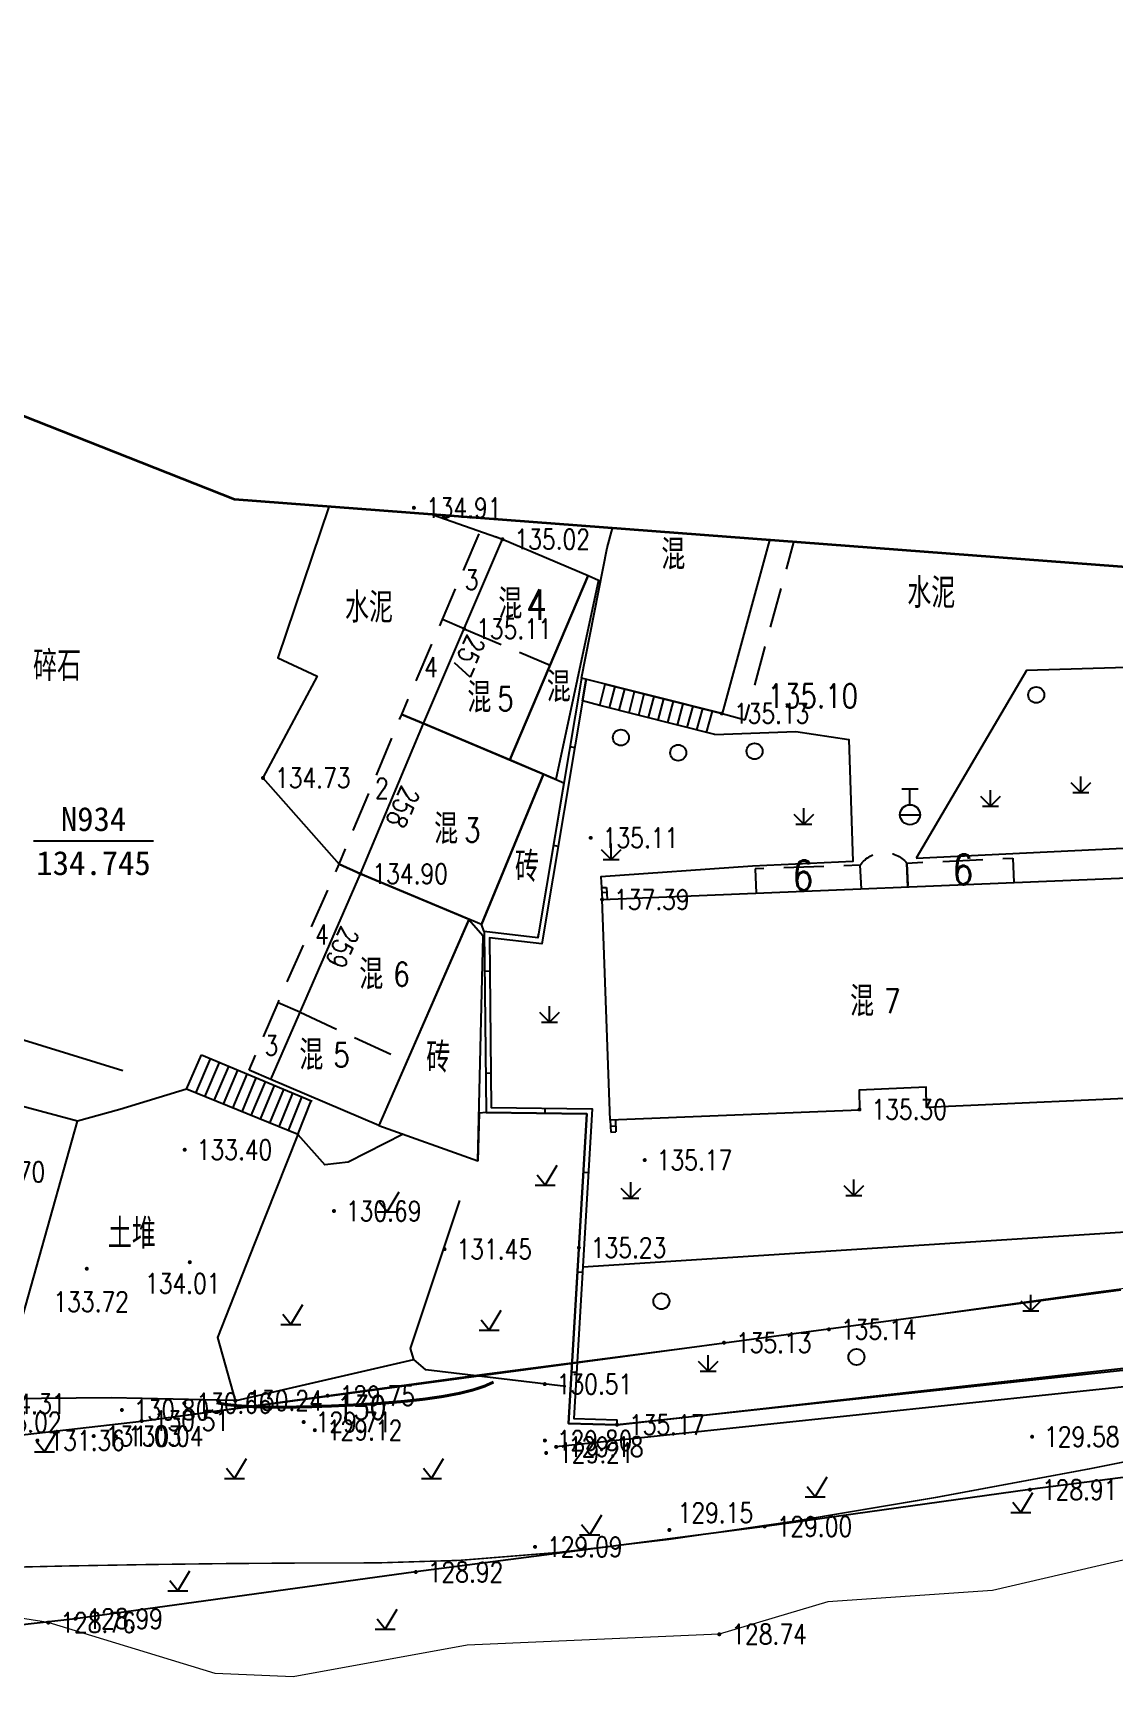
# Model space of a CAD drawing. Extents: x 529262 to 576451, y 2694391 to 2717535.
# Drawn here: x 566380.2 to 566434.2, y 2711306.5 to 2711389 of the extents above; entities that cross this region are included whole.
import ezdxf
from ezdxf.enums import TextEntityAlignment as Align

# ---------------------------------------------------------------- set-up
doc = ezdxf.new("R2010")
doc.units = 0
doc.linetypes.add('ACAD_ISO12W100', pattern=[22, 12, -3, 0.5, -3, 0.5, -3])
doc.linetypes.add('X5', pattern=[3, 2, -1])
for name, color, linetype in [('a红线图', 1, 'Continuous'), ('DGX', 8, 'Continuous'), ('DMTZ', 8, 'Continuous'), ('GCD', 8, 'Continuous'), ('GXYZ', 8, 'Continuous'), ('JMD', 8, 'Continuous'), ('KZD', 8, 'Continuous'), ('ZBTZ', 8, 'Continuous'), ('ZJ', 7, 'Continuous'), ('污水管径标注_W10-', 202, 'Continuous')]:
    doc.layers.add(name, color=color, linetype=linetype)
doc.layers.add('SXSS', color=5, linetype='Continuous', lineweight=0)
doc.layers.add('控制界线1', color=30, linetype='ACAD_ISO12W100', lineweight=35)
doc.styles.add('HZ', font='rs.shx', dxfattribs={"width": 0.8, "bigfont": 'hztxt.shx'})
doc.styles.add('等线体', font='simhei.ttf')
doc.linetypes.add('10421', pattern='A,2,[150,AAA.SHX,S=0.5,R=0,X=0,Y=0.5],1e-11', length=2)
doc.linetypes.add('10422', pattern='A,0.75,[150,AAA.SHX,S=0.5,R=0,X=0,Y=0.5],1.5,[177,AAA.SHX,S=1,R=0,X=0,Y=0.4],0.75', length=3)
doc.linetypes.add('1161', pattern='A,0,[149,AAA.SHX,S=0.15,R=0,X=0,Y=0],-1.6', length=1.6)
doc.linetypes.add('444', pattern='A,4.5,[145,AAA.SHX,S=1,R=0,X=0,Y=1],4.5,-0.5,[146,AAA.SHX,S=1,R=0,X=0,Y=0],-0.5', length=10)
doc.linetypes.add('732', pattern='A,9,-0.5,[162,AAA.SHX,S=1,R=0,X=0,Y=0],-0.5', length=10)

# ---------------------------------------------------------------- blocks, each defined once
blk = doc.blocks.new('GC200')
at = {"linetype": 'Continuous', "const_width": 0.2, "flags": 128}
blk.add_lwpolyline([(-0.1, 0, 1), (0.1, 0, 1)], format="xyb", close=True, dxfattribs=at)
blk = doc.blocks.new('gc124')
at = {"color": 8}
for p, q in [((-1, 1), (0, 0)), ((-0.8, 0), (0.8, 0)), ((0, 0), (0, 1.6)), ((0, 0), (1, 1))]:
    blk.add_line(p, q, dxfattribs=at)
blk = doc.blocks.new('gc133')
for p, q in [((-0.8, 2.6), (0.8, 2.6)), ((0, 1), (0, 2.6)), ((-1, 0), (1, 0))]:
    blk.add_line(p, q)
blk.add_circle((0, 0), 1)
blk = doc.blocks.new('gc122')
at = {"color": 8}
blk.add_circle((0, 0), 0.8, dxfattribs=at)
blk = doc.blocks.new('gc123')
at = {"color": 8}
for p, q in [((0, 0), (1.2, 2)), ((-1, 0), (1, 0)), ((0, 0), (-0.8, 1))]:
    blk.add_line(p, q, dxfattribs=at)

msp = doc.modelspace()

# ---------------------------------------------------------------- linework, layer by layer
at = {"layer": 'a红线图', "color": 8, "linetype": 'Continuous', "lineweight": 0, "flags": 128}
msp.add_lwpolyline([(566441.676, 2711327.174), (566433.271, 2711326.085), (566420.02, 2711324.247), (566402.595, 2711321.973), (566385.592, 2711319.638), (566374.971, 2711318.432), (566350.944, 2711321.546), (566331.559, 2711326.901), (566290.284, 2711340.84), (566237.115, 2711364.456), (566231.107, 2711366.982), (566191.487, 2711389.488), (566187.32, 2711391.681), (566183.669, 2711396.907), (566179.755, 2711402.248), (566176.089, 2711407.11), (566173.217, 2711411.291), (566171.802, 2711412.566), (566162.342, 2711421.38), (566150.116, 2711432.906), (566121.749, 2711459.554)], dxfattribs=at)
msp.add_lwpolyline([(566441.676, 2711327.174), (566433.271, 2711326.085), (566420.02, 2711324.247), (566402.595, 2711321.973), (566385.592, 2711319.638), (566374.971, 2711318.432), (566350.944, 2711321.546), (566331.559, 2711326.901), (566290.284, 2711340.84), (566237.115, 2711364.456), (566231.107, 2711366.982), (566191.487, 2711389.488), (566187.32, 2711391.681), (566183.669, 2711396.907), (566179.755, 2711402.248), (566176.089, 2711407.11), (566173.217, 2711411.291), (566171.802, 2711412.566), (566162.342, 2711421.38), (566150.116, 2711432.906), (566121.749, 2711459.554)], dxfattribs=at)
at = {"layer": 'DGX', "color": 3, "linetype": 'Continuous', "const_width": 0.15, "flags": 128}
msp.add_lwpolyline([(566389.345, 2711320.564), (566389.811, 2711320.478), (566390.391, 2711320.413), (566391.086, 2711320.369), (566391.896, 2711320.345), (566392.82, 2711320.342), (566393.858, 2711320.359), (566395.011, 2711320.397), (566396.278, 2711320.455), (566397.545, 2711320.533), (566398.697, 2711320.63), (566399.733, 2711320.744), (566400.654, 2711320.878), (566401.459, 2711321.03), (566402.149, 2711321.2), (566402.724, 2711321.389), (566403.183, 2711321.596)], dxfattribs=at)
at = {"layer": 'DGX', "linetype": 'Continuous', "const_width": 0.075, "flags": 128}
msp.add_lwpolyline([(566366.071, 2711311.935), (566370.106, 2711312.084), (566374.106, 2711312.213), (566378.072, 2711312.321), (566382.004, 2711312.41), (566385.9, 2711312.478), (566389.763, 2711312.526), (566393.591, 2711312.554), (566397.384, 2711312.561), (566401.521, 2711312.69), (566406.38, 2711313.081), (566411.961, 2711313.736), (566418.264, 2711314.653), (566425.289, 2711315.834), (566433.036, 2711317.277), (566441.504, 2711318.983), (566450.695, 2711320.952)], dxfattribs=at)
at = {"layer": 'DMTZ', "linetype": '10422', "flags": 128}
for points in [[(566400.171, 2711364.936), (566403.629, 2711363.706), (566407.905, 2711361.891)], [(566398.667, 2711333.98), (566395.914, 2711332.579), (566394.751, 2711332.458)], [(566490.73, 2711328.387), (566470.543, 2711326.044), (566409.35, 2711319.463), (566406.933, 2711319.53)], [(566406.933, 2711319.53), (566407.328, 2711326.295)]]:
    msp.add_lwpolyline(points, dxfattribs=at)
at = {"layer": 'DMTZ', "linetype": '10421', "flags": 128}
for points in [[(566384.662, 2711337.143), (566372.721, 2711340.827)], [(566406.788, 2711321.37), (566399.791, 2711322.2), (566399.206, 2711322.731), (566399.041, 2711323.276), (566401.495, 2711330.67)], [(566390.278, 2711320.668), (566384.076, 2711320.805), (566378.857, 2711320.765), (566372.771, 2711322.152), (566370.212, 2711322.376), (566368.042, 2711322.801), (566364.727, 2711323.649)]]:
    msp.add_lwpolyline(points, dxfattribs=at)
at = {"layer": 'DMTZ', "linetype": '10422'}
msp.add_lwpolyline([(566407.328, 2711326.295), (566407.838, 2711335.005), (566402.816, 2711335.061), (566402.457, 2711335.039), (566402.402, 2711332.657)], dxfattribs=at)
at = {"layer": 'DMTZ', "linetype": '10421', "elevation": 24.551, "flags": 128}
msp.add_lwpolyline([(566451.22, 2711323.087), (566436.573, 2711321.552), (566406.308, 2711318.36)], dxfattribs=at)
at = {"layer": 'GXYZ', "linetype": '732', "flags": 128}
msp.add_lwpolyline([(566490.048, 2711309.934), (566487.953, 2711312.032), (566480.532, 2711318.315), (566472.905, 2711320.663), (566453.241, 2711319.912), (566438.382, 2711317.31), (566429.977, 2711316.221), (566416.726, 2711314.383), (566399.301, 2711312.109), (566382.298, 2711309.774), (566371.677, 2711308.568), (566347.65, 2711311.683), (566328.264, 2711317.038), (566286.99, 2711330.976), (566233.821, 2711354.592), (566227.813, 2711357.118), (566188.193, 2711379.624), (566184.026, 2711381.817), (566180.375, 2711387.043), (566176.461, 2711392.384), (566172.795, 2711397.246), (566169.923, 2711401.427), (566168.508, 2711402.702), (566159.048, 2711411.516), (566146.822, 2711423.042), (566118.455, 2711449.69), (566109.422, 2711458.344), (566097.51, 2711469.513), (566090.674, 2711475.818), (566090.949, 2711476.965), (566090.92, 2711489.02), (566092.032, 2711494.639)], dxfattribs=at)
at = {"layer": 'JMD', "linetype": 'Continuous'}
for p, q in [((566408.495, 2711355.409), (566408.762, 2711356.472)), ((566408.762, 2711356.472), (566414.526, 2711355.021)), ((566408.979, 2711355.286), (566409.249, 2711356.349)), ((566409.464, 2711355.163), (566409.736, 2711356.226)), ((566409.949, 2711355.041), (566410.223, 2711356.104)), ((566410.433, 2711354.918), (566410.711, 2711355.981)), ((566410.918, 2711354.795), (566411.198, 2711355.859)), ((566414.231, 2711353.956), (566408.495, 2711355.409)), ((566411.403, 2711354.672), (566411.685, 2711355.736)), ((566411.887, 2711354.55), (566412.172, 2711355.613)), ((566412.372, 2711354.427), (566412.659, 2711355.491)), ((566412.857, 2711354.304), (566413.146, 2711355.368)), ((566413.342, 2711354.181), (566413.633, 2711355.245)), ((566413.826, 2711354.058), (566414.121, 2711355.123)), ((566406.993, 2711353.35), (566407.24, 2711353.309)), ((566406.164, 2711348.42), (566406.411, 2711348.378)), ((566408.577, 2711346.302), (566408.826, 2711346.312)), ((566408.587, 2711346.062), (566408.836, 2711346.073)), ((566405.386, 2711343.79), (566405.438, 2711344.034)), ((566402.744, 2711342.136), (566402.993, 2711342.146)), ((566387.839, 2711336.228), (566388.585, 2711337.94)), ((566388.302, 2711336.04), (566389.042, 2711337.749)), ((566388.585, 2711337.94), (566394.122, 2711335.626)), ((566388.765, 2711335.852), (566389.499, 2711337.558)), ((566389.229, 2711335.665), (566389.956, 2711337.367)), ((566389.692, 2711335.477), (566390.413, 2711337.176)), ((566390.156, 2711335.289), (566390.87, 2711336.985)), ((566402.79, 2711337.035), (566403.04, 2711337.045)), ((566393.452, 2711333.953), (566387.839, 2711336.228)), ((566390.619, 2711335.101), (566391.327, 2711336.794)), ((566391.082, 2711334.913), (566391.784, 2711336.603)), ((566391.546, 2711334.726), (566392.242, 2711336.412)), ((566392.009, 2711334.538), (566392.699, 2711336.221)), ((566392.473, 2711334.35), (566393.156, 2711336.03)), ((566392.936, 2711334.162), (566393.613, 2711335.839)), ((566393.399, 2711333.974), (566394.07, 2711335.648)), ((566405.757, 2711335.028), (566405.76, 2711335.278)), ((566409.028, 2711334.385), (566409.278, 2711334.395)), ((566409.041, 2711334.085), (566409.29, 2711334.096)), ((566407.667, 2711332.091), (566407.917, 2711332.076)), ((566407.375, 2711327.099), (566407.625, 2711327.085)), ((566407.083, 2711322.108), (566407.333, 2711322.093)), ((566409.35, 2711319.463), (566409.357, 2711319.713))]:
    msp.add_line(p, q, dxfattribs=at)
at = {"layer": 'JMD', "linetype": 'X5', "flags": 128}
for points in [[(566399.68, 2711354.495), (566398.596, 2711354.959), (566400.627, 2711359.699), (566402.542, 2711364.167), (566403.629, 2711363.706)], [(566414.601, 2711355.002), (566415.758, 2711354.687), (566418.179, 2711363.569)], [(566401.714, 2711359.233), (566400.627, 2711359.699)], [(566401.714, 2711359.233), (566406.004, 2711357.412)], [(566396.532, 2711346.995), (566395.467, 2711347.466), (566398.596, 2711354.959), (566399.679, 2711354.495)], [(566423.879, 2711346.334), (566423.83, 2711347.53), (566429.129, 2711347.776), (566429.179, 2711346.553)], [(566392.055, 2711336.708), (566390.97, 2711337.173), (566392.418, 2711340.55), (566395.467, 2711347.466), (566396.532, 2711346.995)], [(566421.557, 2711346.247), (566421.496, 2711347.427), (566416.256, 2711347.241), (566416.306, 2711346.021)], [(566393.502, 2711340.085), (566392.418, 2711340.55)], [(566393.521, 2711340.077), (566398.846, 2711337.612)]]:
    msp.add_lwpolyline(points, dxfattribs=at)
at = {"layer": 'JMD', "linetype": 'Continuous', "flags": 128}
for points in [[(566416.961, 2711363.661), (566414.601, 2711355.002), (566407.569, 2711356.772), (566408.861, 2711363.275), (566409.117, 2711364.257)], [(566407.569, 2711356.772), (566405.386, 2711343.79), (566402.716, 2711344.107), (566402.816, 2711335.061), (566407.838, 2711335.005), (566406.933, 2711319.53), (566409.35, 2711319.463)], [(566407.812, 2711356.711), (566405.589, 2711343.491), (566402.978, 2711343.795), (566403.056, 2711335.308), (566408.103, 2711335.252), (566407.197, 2711319.773), (566409.357, 2711319.713)], [(566408.495, 2711355.409), (566407.631, 2711355.633), (566407.812, 2711356.711)], [(566408.577, 2711346.302), (566408.601, 2711345.703)], [(566408.826, 2711346.312), (566408.851, 2711345.713)], [(566409.015, 2711334.685), (566409.041, 2711334.085)], [(566409.265, 2711334.695), (566409.29, 2711334.096)]]:
    msp.add_lwpolyline(points, dxfattribs=at)
for points in [[(566403.995, 2711352.68), (566399.679, 2711354.495), (566399.679, 2711354.495), (566403.629, 2711363.706), (566407.905, 2711361.891)], [(566406.296, 2711351.711), (566403.995, 2711352.68), (566403.995, 2711352.68), (566407.905, 2711361.891), (566408.42, 2711361.672)], [(566402.577, 2711344.461), (566396.532, 2711346.995), (566399.679, 2711354.495), (566405.682, 2711351.97)], [(566405.682, 2711351.97), (566406.69, 2711351.545), (566405.386, 2711343.79), (566402.716, 2711344.107), (566402.577, 2711344.461)], [(566397.453, 2711334.411), (566392.055, 2711336.708), (566396.532, 2711346.995), (566401.953, 2711344.722)], [(566409.015, 2711334.685), (566408.601, 2711345.703), (566436.867, 2711346.871), (566437.319, 2711335.883), (566424.807, 2711335.321), (566424.791, 2711336.326), (566421.446, 2711336.176), (566421.461, 2711335.186), (566409.015, 2711334.685)], [(566397.453, 2711334.411), (566402.402, 2711332.657), (566402.665, 2711343.882), (566401.942, 2711344.694)]]:
    msp.add_lwpolyline(points, close=True, dxfattribs=at)
at = {"layer": 'JMD', "linetype": 'X5', "flags": 128}
msp.add_lwpolyline([(566421.557, 2711346.247), (566421.496, 2711347.427, -0.489577), (566423.83, 2711347.53), (566423.879, 2711346.334)], format="xyb", dxfattribs=at)
at = {"layer": 'JMD', "linetype": 'Continuous', "elevation": 131.934, "flags": 128}
msp.add_lwpolyline([(566373.054, 2711337.126), (566369.641, 2711324.958), (566378.982, 2711322.471), (566382.395, 2711334.639)], close=True, dxfattribs=at)
at = {"layer": 'JMD', "linetype": '444', "elevation": 135.172, "flags": 128}
msp.add_lwpolyline([(566409.35, 2711319.463), (566468.549, 2711326.094), (566470.53, 2711326.276)], dxfattribs=at)
at = {"layer": 'KZD', "linetype": 'Continuous'}
msp.add_line((566386.201, 2711348.62, 134.745), (566380.201, 2711348.62, 134.745), dxfattribs=at)
at = {"layer": 'SXSS', "color": 8, "linetype": '10422', "flags": 128}
msp.add_lwpolyline([(566470.599, 2711311.896), (566470.589, 2711312.114), (566451.669, 2711322.035), (566449.864, 2711319.801), (566441.279, 2711314.629), (566436.78, 2711313.19), (566428.111, 2711311.187), (566419.884, 2711310.622), (566414.457, 2711308.995), (566401.864, 2711308.451), (566393.171, 2711306.862), (566389.274, 2711307.039), (566380.939, 2711309.576), (566364.998, 2711312.084)], dxfattribs=at)
at = {"layer": 'ZBTZ', "linetype": '1161', "flags": 128}
for points in [[(566394.946, 2711365.332), (566392.408, 2711357.78), (566394.377, 2711356.864), (566391.663, 2711351.784), (566395.467, 2711347.466)], [(566387.839, 2711336.228), (566384.514, 2711335.222), (566382.395, 2711334.639)], [(566393.399, 2711333.974), (566391.241, 2711328.513), (566389.393, 2711323.815), (566390.278, 2711320.668)], [(566393.399, 2711333.974), (566394.751, 2711332.458)], [(566407.64, 2711327.347), (566437.598, 2711329.288), (566443.529, 2711329.443), (566474.648, 2711331.219), (566474.934, 2711326.554)], [(566390.328, 2711320.668), (566399.206, 2711322.731)]]:
    msp.add_lwpolyline(points, dxfattribs=at)
at = {"layer": 'ZBTZ', "elevation": 135.238, "flags": 128}
msp.add_lwpolyline([(566424.296, 2711347.781), (566437.734, 2711348.42), (566437.654, 2711355.454), (566435.363, 2711357.322), (566429.8, 2711357.145)], close=True, dxfattribs=at)
at = {"layer": 'ZBTZ', "linetype": 'Continuous', "elevation": 135.073, "flags": 128}
msp.add_lwpolyline([(566414.231, 2711353.956), (566418.282, 2711354.108), (566420.935, 2711353.706), (566421.134, 2711347.6), (566416.12, 2711347.375), (566408.543, 2711346.836), (566408.577, 2711346.302)], dxfattribs=at)
at = {"layer": '控制界线1', "color": 252, "linetype": 'Continuous', "flags": 128}
msp.add_lwpolyline([(566606.933, 2711087.702), (566644.711, 2711153.019), (566598.698, 2711283.071), (566496.002, 2711357.662), (566390.249, 2711365.689), (566217.966, 2711433.767), (566135.414, 2711495.399), (566100.815, 2711531.11), (566057.471, 2711541.747), (566041.502, 2711497.298), (566109.581, 2711415.474), (566178.415, 2711344.369), (566249.168, 2711298.339), (566348.438, 2711264.105), (566455.277, 2711261.066), (566502.459, 2711244.312), (566526.428, 2711223.352), (566516.162, 2711173.585), (566513.881, 2711148.132)], close=True, dxfattribs=at)
msp.add_lwpolyline([(566606.933, 2711087.702), (566644.711, 2711153.019), (566598.698, 2711283.071), (566496.002, 2711357.662), (566390.249, 2711365.689), (566217.966, 2711433.767), (566135.414, 2711495.399), (566100.815, 2711531.11), (566057.471, 2711541.747), (566041.502, 2711497.298), (566109.581, 2711415.474), (566178.415, 2711344.369), (566249.168, 2711298.339), (566348.438, 2711264.105), (566455.277, 2711261.066), (566502.459, 2711244.312), (566526.428, 2711223.352), (566516.162, 2711173.585), (566513.881, 2711148.132)], close=True, dxfattribs=at)
msp.add_lwpolyline([(566606.933, 2711087.702), (566644.711, 2711153.019), (566598.698, 2711283.071), (566496.002, 2711357.662), (566390.249, 2711365.689), (566217.966, 2711433.767), (566135.414, 2711495.399), (566100.815, 2711531.11), (566057.471, 2711541.747), (566041.502, 2711497.298), (566109.581, 2711415.474), (566178.415, 2711344.369), (566249.168, 2711298.339), (566348.438, 2711264.105), (566455.277, 2711261.066), (566502.459, 2711244.312), (566526.428, 2711223.352), (566516.162, 2711173.585), (566513.881, 2711148.132)], close=True, dxfattribs=at)
at = {"layer": '污水管径标注_W10-'}
msp.add_lwpolyline([(566296.572, 2711332.081), (566316.517, 2711330.601), (566321.754, 2711330.212), (566331.559, 2711326.901), (566335.8, 2711325.73), (566350.944, 2711321.546), (566355.197, 2711320.995), (566370.321, 2711319.034), (566374.971, 2711318.432), (566385.592, 2711319.638), (566394.88, 2711320.885), (566414.701, 2711323.549), (566419.906, 2711324.248), (566434.523, 2711326.212)], dxfattribs=at)

# ---------------------------------------------------------------- block references
at = {"layer": 'GCD'}
ref = msp.add_blockref('GC200', (566399.203, 2711365.28, 134.905), dxfattribs=dict(at, xscale=0.5, yscale=0.5))
ref.add_attrib('height', '134.91', dxfattribs={"linetype": 'Continuous', "height": 1, "style": 'HZ', "width": 0.8}).set_placement((566399.803, 2711365.28, 134.905), align=Align.MIDDLE_LEFT)
at = {"layer": 'GCD', "linetype": 'Continuous'}
ref = msp.add_blockref('GC200', (566403.629, 2711363.706, 135.017), dxfattribs=dict(at, xscale=0.5, yscale=0.5, zscale=0.5))
ref.add_attrib('height', '135.02', dxfattribs={"linetype": 'Continuous', "height": 1, "style": 'HZ', "width": 0.8}).set_placement((566404.229, 2711363.706, 135.017), align=Align.MIDDLE_LEFT)
ref = msp.add_blockref('GC200', (566401.714, 2711359.233, 135.112), dxfattribs=dict(at, xscale=0.5, yscale=0.5, zscale=0.5))
ref.add_attrib('height', '135.11', dxfattribs={"linetype": 'Continuous', "height": 1, "style": 'HZ', "width": 0.8}).set_placement((566402.314, 2711359.233, 135.112), align=Align.MIDDLE_LEFT)
at = {"layer": 'GCD'}
ref = msp.add_blockref('GC200', (566414.587, 2711355.004, 135.131), dxfattribs=dict(at, xscale=0.5, yscale=0.5))
ref.add_attrib('height', '135.13', dxfattribs={"linetype": 'Continuous', "height": 1, "style": 'HZ', "width": 0.8}).set_placement((566415.187, 2711355.004, 135.131), align=Align.MIDDLE_LEFT)
ref = msp.add_blockref('GC200', (566391.663, 2711351.784, 134.729), dxfattribs=dict(at, xscale=0.5, yscale=0.5))
ref.add_attrib('height', '134.73', dxfattribs={"linetype": 'Continuous', "height": 1, "style": 'HZ', "width": 0.8}).set_placement((566392.263, 2711351.784, 134.729), align=Align.MIDDLE_LEFT)
at = {"layer": 'GCD', "linetype": 'Continuous'}
ref = msp.add_blockref('GC200', (566408.035, 2711348.79, 135.112), dxfattribs=dict(at, xscale=0.5, yscale=0.5, zscale=0.5))
ref.add_attrib('height', '135.11', dxfattribs={"linetype": 'Continuous', "height": 1, "style": 'HZ', "width": 0.8}).set_placement((566408.635, 2711348.79, 135.112), align=Align.MIDDLE_LEFT)
ref = msp.add_blockref('GC200', (566396.532, 2711346.995, 134.898), dxfattribs=dict(at, xscale=0.5, yscale=0.5, zscale=0.5))
ref.add_attrib('height', '134.90', dxfattribs={"linetype": 'Continuous', "height": 1, "style": 'HZ', "width": 0.8}).set_placement((566397.132, 2711346.995, 134.898), align=Align.MIDDLE_LEFT)
at = {"layer": 'GCD'}
ref = msp.add_blockref('GC200', (566408.604, 2711345.704, 137.388), dxfattribs=dict(at, xscale=0.5, yscale=0.5))
ref.add_attrib('height', '137.39', dxfattribs={"linetype": 'Continuous', "height": 1, "style": 'HZ', "width": 0.8}).set_placement((566409.204, 2711345.704, 137.388), align=Align.MIDDLE_LEFT)
ref = msp.add_blockref('GC200', (566421.46, 2711335.216, 135.299), dxfattribs=dict(at, xscale=0.5, yscale=0.5))
ref.add_attrib('height', '135.30', dxfattribs={"linetype": 'Continuous', "height": 1, "style": 'HZ', "width": 0.8}).set_placement((566422.06, 2711335.216, 135.299), align=Align.MIDDLE_LEFT)
at = {"layer": 'GCD', "linetype": 'Continuous'}
ref = msp.add_blockref('GC200', (566387.755, 2711333.204, 133.4), dxfattribs=dict(at, xscale=0.5, yscale=0.5, zscale=0.5))
ref.add_attrib('height', '133.40', dxfattribs={"linetype": 'Continuous', "height": 1, "style": 'HZ', "width": 0.8}).set_placement((566388.355, 2711333.204, 133.4), align=Align.MIDDLE_LEFT)
ref = msp.add_blockref('GC200', (566410.733, 2711332.687, 135.168), dxfattribs=dict(at, xscale=0.5, yscale=0.5, zscale=0.5))
ref.add_attrib('height', '135.17', dxfattribs={"linetype": 'Continuous', "height": 1, "style": 'HZ', "width": 0.8}).set_placement((566411.333, 2711332.687, 135.168), align=Align.MIDDLE_LEFT)
ref = msp.add_blockref('GC200', (566376.416, 2711332.094, 134.695), dxfattribs=dict(at, xscale=0.5, yscale=0.5, zscale=0.5))
ref.add_attrib('height', '134.70', dxfattribs={"linetype": 'Continuous', "height": 1, "style": 'HZ', "width": 0.8}).set_placement((566377.016, 2711332.094, 134.695), align=Align.MIDDLE_LEFT)
ref = msp.add_blockref('GC200', (566395.208, 2711330.142, 130.692), dxfattribs=dict(at, xscale=0.5, yscale=0.5, zscale=0.5))
ref.add_attrib('height', '130.69', dxfattribs={"linetype": 'Continuous', "height": 1, "style": 'HZ', "width": 0.8}).set_placement((566395.808, 2711330.142, 130.692), align=Align.MIDDLE_LEFT)
ref = msp.add_blockref('GC200', (566400.732, 2711328.237, 131.45), dxfattribs=dict(at, xscale=0.5, yscale=0.5, zscale=0.5))
ref.add_attrib('height', '131.45', dxfattribs={"linetype": 'Continuous', "height": 1, "style": 'HZ', "width": 0.8}).set_placement((566401.332, 2711328.237, 131.45), align=Align.MIDDLE_LEFT)
ref = msp.add_blockref('GC200', (566407.442, 2711328.311, 135.23), dxfattribs=dict(at, xscale=0.5, yscale=0.5, zscale=0.5))
ref.add_attrib('height', '135.23', dxfattribs={"linetype": 'Continuous', "height": 1, "style": 'HZ', "width": 0.8}).set_placement((566408.042, 2711328.311, 135.23), align=Align.MIDDLE_LEFT)
ref = msp.add_blockref('GC200', (566382.864, 2711327.259, 133.72), dxfattribs=dict(at, xscale=0.5, yscale=0.5, zscale=0.5))
ref.add_attrib('height', '133.72', dxfattribs={"linetype": 'Continuous', "height": 1, "style": 'HZ', "width": 0.8}).set_placement((566381.195, 2711325.612, 133.72), align=Align.MIDDLE_LEFT)
ref = msp.add_blockref('GC200', (566388.009, 2711327.586, 134.01), dxfattribs=dict(at, xscale=0.5, yscale=0.5, zscale=0.5))
ref.add_attrib('height', '134.01', dxfattribs={"linetype": 'Continuous', "height": 1, "style": 'HZ', "width": 0.8}).set_placement((566385.771, 2711326.527, 134.01), align=Align.MIDDLE_LEFT)
ref = msp.add_blockref('GC200', (566419.932, 2711324.229, 135.14), dxfattribs=dict(at, xscale=0.5, yscale=0.5, zscale=0.5))
ref.add_attrib('height', '135.14', dxfattribs={"linetype": 'Continuous', "height": 1, "style": 'HZ', "width": 0.8}).set_placement((566420.532, 2711324.229, 135.14), align=Align.MIDDLE_LEFT)
ref = msp.add_blockref('GC200', (566414.691, 2711323.561, 135.132), dxfattribs=dict(at, xscale=0.5, yscale=0.5, zscale=0.5))
ref.add_attrib('height', '135.13', dxfattribs={"linetype": 'Continuous', "height": 1, "style": 'HZ', "width": 0.8}).set_placement((566415.291, 2711323.561, 135.132), align=Align.MIDDLE_LEFT)
at = {"layer": 'GCD'}
ref = msp.add_blockref('GC200', (566405.739, 2711321.494, 130.507), dxfattribs=dict(at, xscale=0.5, yscale=0.5))
ref.add_attrib('height', '130.51', dxfattribs={"linetype": 'Continuous', "height": 1, "style": 'HZ', "width": 0.8}).set_placement((566406.339, 2711321.494, 130.507), align=Align.MIDDLE_LEFT)
ref = msp.add_blockref('GC200', (566390.278, 2711320.668, 130.24), dxfattribs=dict(at, xscale=0.5, yscale=0.5))
ref.add_attrib('height', '130.24', dxfattribs={"linetype": 'Continuous', "height": 1, "style": 'HZ', "width": 0.8}).set_placement((566390.878, 2711320.668, 130.24), align=Align.MIDDLE_LEFT)
at = {"layer": 'GCD', "linetype": 'Continuous'}
ref = msp.add_blockref('GC200', (566394.889, 2711320.914, 129.75), dxfattribs=dict(at, xscale=0.5, yscale=0.5, zscale=0.5))
ref.add_attrib('height', '129.75', dxfattribs={"linetype": 'Continuous', "height": 1, "style": 'HZ', "width": 0.8}).set_placement((566395.489, 2711320.914, 129.75), align=Align.MIDDLE_LEFT)
ref = msp.add_blockref('GC200', (566377.427, 2711320.51, 134.309), dxfattribs=dict(at, xscale=0.5, yscale=0.5, zscale=0.5))
ref.add_attrib('height', '134.31', dxfattribs={"linetype": 'Continuous', "height": 1, "style": 'HZ', "width": 0.8}).set_placement((566378.027, 2711320.51, 134.309), align=Align.MIDDLE_LEFT)
ref = msp.add_blockref('GC200', (566384.614, 2711320.201, 130.798), dxfattribs=dict(at, xscale=0.5, yscale=0.5, zscale=0.5))
ref.add_attrib('height', '130.80', dxfattribs={"linetype": 'Continuous', "height": 1, "style": 'HZ', "width": 0.8}).set_placement((566385.214, 2711320.201, 130.798), align=Align.MIDDLE_LEFT)
ref = msp.add_blockref('GC200', (566387.733, 2711320.538, 130.662), dxfattribs=dict(at, xscale=0.5, yscale=0.5, zscale=0.5))
ref.add_attrib('height', '130.66', dxfattribs={"linetype": 'Continuous', "height": 1, "style": 'HZ', "width": 0.8}).set_placement((566388.333, 2711320.538, 130.662), align=Align.MIDDLE_LEFT)
ref = msp.add_blockref('GC200', (566377.231, 2711319.585, 133.017), dxfattribs=dict(at, xscale=0.5, yscale=0.5, zscale=0.5))
ref.add_attrib('height', '133.02', dxfattribs={"linetype": 'Continuous', "height": 1, "style": 'HZ', "width": 0.8}).set_placement((566377.831, 2711319.585, 133.017), align=Align.MIDDLE_LEFT)
ref = msp.add_blockref('GC200', (566385.602, 2711319.654, 130.505), dxfattribs=dict(at, xscale=0.5, yscale=0.5, zscale=0.5))
ref.add_attrib('height', '130.51', dxfattribs={"linetype": 'Continuous', "height": 1, "style": 'HZ', "width": 0.8}).set_placement((566386.202, 2711319.654, 130.505), align=Align.MIDDLE_LEFT)
ref = msp.add_blockref('GC200', (566393.697, 2711319.598, 129.71), dxfattribs=dict(at, xscale=0.5, yscale=0.5, zscale=0.5))
ref.add_attrib('height', '129.71', dxfattribs={"linetype": 'Continuous', "height": 1, "style": 'HZ', "width": 0.8}).set_placement((566394.297, 2711319.598, 129.71), align=Align.MIDDLE_LEFT)
ref = msp.add_blockref('GC200', (566394.254, 2711319.192, 129.122), dxfattribs=dict(at, xscale=0.5, yscale=0.5, zscale=0.5))
ref.add_attrib('height', '129.12', dxfattribs={"linetype": 'Continuous', "height": 1, "style": 'HZ', "width": 0.8}).set_placement((566394.854, 2711319.192, 129.122), align=Align.MIDDLE_LEFT)
ref = msp.add_blockref('GC200', (566409.35, 2711319.463, 135.172), dxfattribs=dict(at, xscale=0.5, yscale=0.5, zscale=0.5))
ref.add_attrib('height', '135.17', dxfattribs={"linetype": 'Continuous', "height": 1, "style": 'HZ', "width": 0.8}).set_placement((566409.95, 2711319.463, 135.172), align=Align.MIDDLE_LEFT)
ref = msp.add_blockref('GC200', (566380.397, 2711318.676, 131.359), dxfattribs=dict(at, xscale=0.5, yscale=0.5, zscale=0.5))
ref.add_attrib('height', '131.36', dxfattribs={"linetype": 'Continuous', "height": 1, "style": 'HZ', "width": 0.8}).set_placement((566380.997, 2711318.676, 131.359), align=Align.MIDDLE_LEFT)
ref = msp.add_blockref('GC200', (566383.208, 2711318.896, 131.028), dxfattribs=dict(at, xscale=0.5, yscale=0.5, zscale=0.5))
ref.add_attrib('height', '131.03', dxfattribs={"linetype": 'Continuous', "height": 1, "style": 'HZ', "width": 0.8}).set_placement((566383.808, 2711318.896, 131.028), align=Align.MIDDLE_LEFT)
ref = msp.add_blockref('GC200', (566384.317, 2711318.886, 130.041), dxfattribs=dict(at, xscale=0.5, yscale=0.5, zscale=0.5))
ref.add_attrib('height', '130.04', dxfattribs={"linetype": 'Continuous', "height": 1, "style": 'HZ', "width": 0.8}).set_placement((566384.917, 2711318.886, 130.041), align=Align.MIDDLE_LEFT)
ref = msp.add_blockref('GC200', (566405.745, 2711318.676, 129.797), dxfattribs=dict(at, xscale=0.5, yscale=0.5, zscale=0.5))
ref.add_attrib('height', '129.80', dxfattribs={"linetype": 'Continuous', "height": 1, "style": 'HZ', "width": 0.8}).set_placement((566406.345, 2711318.676, 129.797), align=Align.MIDDLE_LEFT)
ref = msp.add_blockref('GC200', (566406.308, 2711318.36, 129.181), dxfattribs=dict(at, xscale=0.5, yscale=0.5, zscale=0.5))
ref.add_attrib('height', '129.18', dxfattribs={"linetype": 'Continuous', "height": 1, "style": 'HZ', "width": 0.8}).set_placement((566406.908, 2711318.36, 129.181), align=Align.MIDDLE_LEFT)
ref = msp.add_blockref('GC200', (566430.085, 2711318.866, 129.58), dxfattribs=dict(at, xscale=0.5, yscale=0.5, zscale=0.5))
ref.add_attrib('height', '129.58', dxfattribs={"linetype": 'Continuous', "height": 1, "style": 'HZ', "width": 0.8}).set_placement((566430.685, 2711318.866, 129.58), align=Align.MIDDLE_LEFT)
ref = msp.add_blockref('GC200', (566405.81, 2711318.054, 129.214), dxfattribs=dict(at, xscale=0.5, yscale=0.5, zscale=0.5))
ref.add_attrib('height', '129.21', dxfattribs={"linetype": 'Continuous', "height": 1, "style": 'HZ', "width": 0.8}).set_placement((566406.41, 2711318.054, 129.214), align=Align.MIDDLE_LEFT)
at = {"layer": 'GCD', "color": 3, "linetype": 'Continuous'}
ref = msp.add_blockref('GC200', (566429.974, 2711316.217, 128.905), dxfattribs=dict(at, xscale=0.5, yscale=0.5, zscale=0.5))
ref.add_attrib('height', '128.91', dxfattribs={"linetype": 'Continuous', "height": 1, "style": 'HZ', "width": 0.8}).set_placement((566430.574, 2711316.217, 128.905), align=Align.MIDDLE_LEFT)
at = {"layer": 'GCD', "linetype": 'Continuous'}
ref = msp.add_blockref('GC200', (566411.964, 2711314.207, 129.15), dxfattribs=dict(at, xscale=0.5, yscale=0.5, zscale=0.5))
ref.add_attrib('height', '129.15', dxfattribs={"linetype": 'Continuous', "height": 1, "style": 'HZ', "width": 0.8}).set_placement((566412.379, 2711315.065, 129.15), align=Align.MIDDLE_LEFT)
at = {"layer": 'GCD', "color": 3, "linetype": 'Continuous'}
ref = msp.add_blockref('GC200', (566416.723, 2711314.379, 128.999), dxfattribs=dict(at, xscale=0.5, yscale=0.5, zscale=0.5))
ref.add_attrib('height', '129.00', dxfattribs={"linetype": 'Continuous', "height": 1, "style": 'HZ', "width": 0.8}).set_placement((566417.323, 2711314.379, 128.999), align=Align.MIDDLE_LEFT)
at = {"layer": 'GCD', "linetype": 'Continuous'}
ref = msp.add_blockref('GC200', (566405.253, 2711313.363, 129.094), dxfattribs=dict(at, xscale=0.5, yscale=0.5, zscale=0.5))
ref.add_attrib('height', '129.09', dxfattribs={"linetype": 'Continuous', "height": 1, "style": 'HZ', "width": 0.8}).set_placement((566405.853, 2711313.363, 129.094), align=Align.MIDDLE_LEFT)
at = {"layer": 'GCD', "color": 3, "linetype": 'Continuous'}
ref = msp.add_blockref('GC200', (566399.298, 2711312.105, 128.915), dxfattribs=dict(at, xscale=0.5, yscale=0.5, zscale=0.5))
ref.add_attrib('height', '128.92', dxfattribs={"linetype": 'Continuous', "height": 1, "style": 'HZ', "width": 0.8}).set_placement((566399.898, 2711312.105, 128.915), align=Align.MIDDLE_LEFT)
at = {"layer": 'GCD'}
ref = msp.add_blockref('GC200', (566380.939, 2711309.576, 128.762), dxfattribs=dict(at, xscale=0.5, yscale=0.5))
ref.add_attrib('height', '128.76', dxfattribs={"linetype": 'Continuous', "height": 1, "style": 'HZ', "width": 0.8}).set_placement((566381.539, 2711309.576, 128.762), align=Align.MIDDLE_LEFT)
at = {"layer": 'GCD', "color": 3, "linetype": 'Continuous'}
ref = msp.add_blockref('GC200', (566382.295, 2711309.77, 128.986), dxfattribs=dict(at, xscale=0.5, yscale=0.5, zscale=0.5))
ref.add_attrib('height', '128.99', dxfattribs={"linetype": 'Continuous', "height": 1, "style": 'HZ', "width": 0.8}).set_placement((566382.895, 2711309.77, 128.986), align=Align.MIDDLE_LEFT)
at = {"layer": 'GCD'}
ref = msp.add_blockref('GC200', (566414.457, 2711308.995, 128.74), dxfattribs=dict(at, xscale=0.5, yscale=0.5))
ref.add_attrib('height', '128.74', dxfattribs={"linetype": 'Continuous', "height": 1, "style": 'HZ', "width": 0.8}).set_placement((566415.057, 2711308.995, 128.74), align=Align.MIDDLE_LEFT)
at = {"layer": 'GXYZ', "linetype": 'Continuous', "xscale": 0.5, "yscale": 0.5, "zscale": 0.5}
msp.add_blockref('gc133', (566423.984, 2711349.945), dxfattribs=at)
at = {"layer": 'ZBTZ', "linetype": 'Continuous', "xscale": 0.5, "yscale": 0.5, "zscale": 0.5}
for name, p in [('gc122', (566430.292, 2711355.931)), ('gc122', (566409.545, 2711353.802)), ('gc122', (566412.406, 2711353.039)), ('gc122', (566416.22, 2711353.115)), ('gc124', (566432.519, 2711351.047)), ('gc124', (566428.001, 2711350.373)), ('gc124', (566418.676, 2711349.48)), ('gc124', (566409.057, 2711347.706)), ('gc124', (566405.984, 2711339.579)), ('gc123', (566405.767, 2711331.442)), ('gc123', (566397.86, 2711330.094)), ('gc124', (566410.038, 2711330.792)), ('gc124', (566421.184, 2711330.911)), ('gc123', (566393.05, 2711324.478)), ('gc124', (566430.017, 2711325.153)), ('gc123', (566402.969, 2711324.192)), ('gc124', (566413.905, 2711322.138)), ('gc123', (566380.754, 2711318.112)), ('gc123', (566390.242, 2711316.773)), ('gc123', (566400.075, 2711316.773)), ('gc123', (566419.254, 2711315.869)), ('gc123', (566429.516, 2711315.071)), ('gc123', (566407.983, 2711313.958)), ('gc123', (566387.412, 2711311.164)), ('gc123', (566397.767, 2711309.25))]:
    msp.add_blockref(name, p, dxfattribs=at)
at = {"layer": 'ZBTZ', "linetype": 'Continuous', "xscale": 0.5, "yscale": 0.5}
for p in [(566411.564, 2711325.637), (566421.311, 2711322.849)]:
    msp.add_blockref('gc122', p, dxfattribs=at)

# ---------------------------------------------------------------- texts
at = {"layer": 'DGX', "linetype": 'Continuous', "style": 'HZ', "width": 0.8}
msp.add_text('130', height=1.2, dxfattribs=at).set_placement((566396.584, 2711320.327), align=Align.MIDDLE)
at = {"layer": 'GCD', "linetype": 'Continuous', "style": 'HZ', "width": 0.8}
msp.add_text('135.10', height=1.2, dxfattribs=at).set_placement((566419.129, 2711355.88), align=Align.MIDDLE)
at = {"layer": 'JMD', "linetype": 'Continuous', "style": 'HZ', "width": 0.8}
for s, p in [('混', (566412.76, 2711362.951)), ('混', (566404.618, 2711360.483)), ('混', (566407.04, 2711356.336)), ('砖', (566405.452, 2711347.344)), ('混', (566397.674, 2711341.972)), ('混', (566422.189, 2711340.623)), ('混', (566394.68, 2711337.94)), ('砖', (566401.023, 2711337.813))]:
    msp.add_text(s, height=1.5, dxfattribs=at).set_placement(p, align=Align.MIDDLE_RIGHT)
for s, p in [('4', (566405.336, 2711360.441)), ('混', (566402.471, 2711355.865)), ('混', (566400.811, 2711349.299))]:
    msp.add_text(s, height=1.5, dxfattribs=at).set_placement(p, align=Align.MIDDLE)
for s, p in [('5', (566403.37, 2711355.741)), ('3', (566401.711, 2711349.175)), ('6', (566398.174, 2711341.972)), ('7', (566422.689, 2711340.623)), ('5', (566395.18, 2711337.94))]:
    msp.add_text(s, height=1.2, dxfattribs=at).set_placement(p, align=Align.MIDDLE_LEFT)
at = {"layer": 'KZD', "linetype": 'Continuous', "style": '等线体'}
for s, p in [('N934', (566383.201, 2711349.72)), ('134.745', (566383.201, 2711347.52))]:
    msp.add_text(s, height=1.2, dxfattribs=at).set_placement(p, align=Align.MIDDLE)
at = {"layer": 'ZJ', "color": 8, "linetype": 'Continuous', "style": 'HZ', "width": 0.8}
for s, height, p in [('3', 1, (566402.093, 2711361.684)), ('水泥', 1.5, (566425.046, 2711361.101)), ('水泥', 1.5, (566396.958, 2711360.373)), ('碎石', 1.5, (566381.379, 2711357.462)), ('4', 1, (566400.059, 2711357.324)), ('2', 1, (566397.605, 2711351.263)), ('6', 1.5, (566418.642, 2711346.914)), ('6', 1.5, (566426.63, 2711347.213)), ('4', 1, (566394.609, 2711343.957)), ('3', 1, (566392.089, 2711338.411)), ('土堆', 1.5, (566385.115, 2711329.092))]:
    msp.add_text(s, height=height, dxfattribs=at).set_placement(p, align=Align.MIDDLE)
for s, p in [('257', (566401.927, 2711357.874)), ('258', (566398.653, 2711350.321)), ('259', (566395.631, 2711343.312))]:
    msp.add_text(s, height=1, rotation=246.32102, dxfattribs=at).set_placement(p, align=Align.MIDDLE)

doc.saveas('drawing.dxf')
